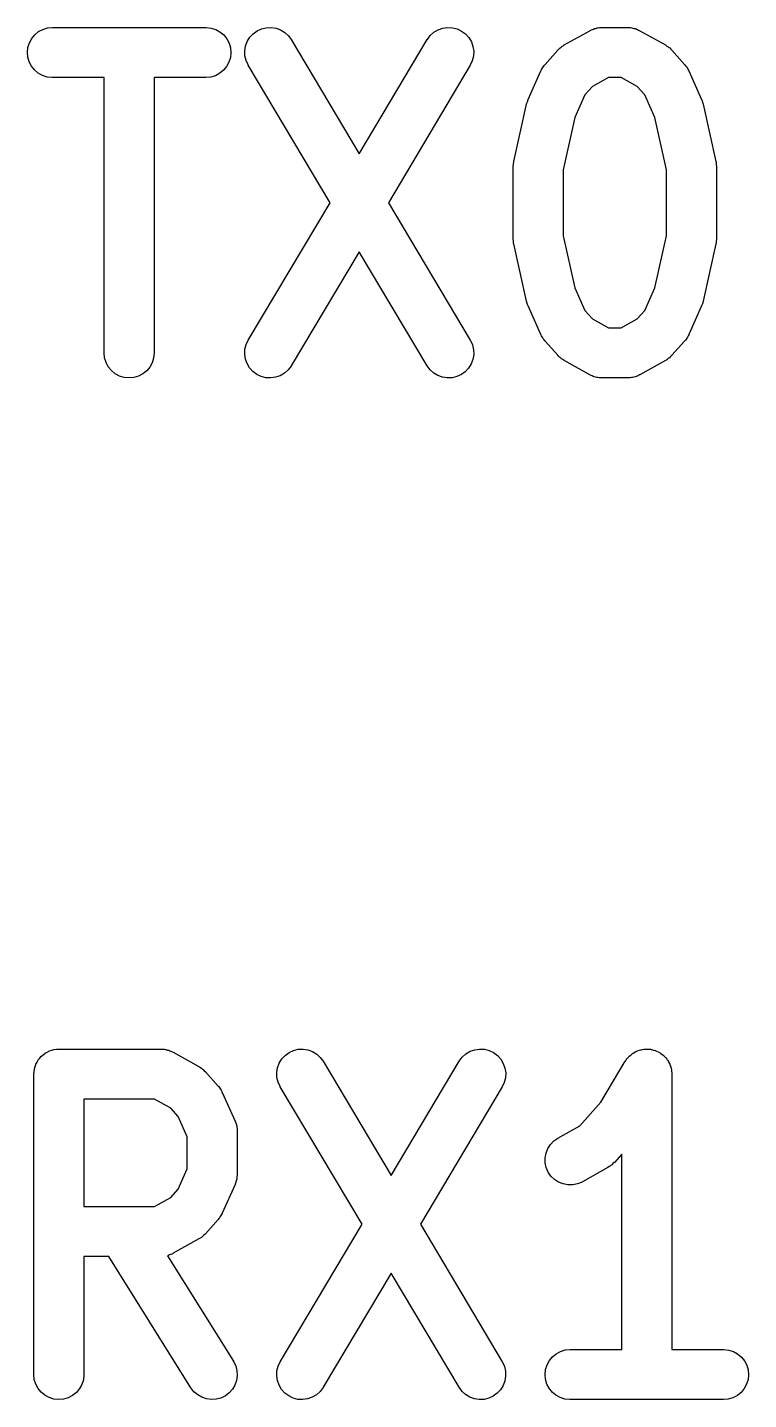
# Model space of a CAD drawing. Header units: millimetres. Extents: x 17 to 402, y -127 to -24.
# Drawn here: x 23.667 to 25.467, y -33.745 to -30.32 of the extents above; entities that cross this region are included whole.
import ezdxf

# ---------------------------------------------------------------- set-up
doc = ezdxf.new("R2010")
doc.units = ezdxf.units.MM
doc.header["$LTSCALE"] = 25.4
doc.layers.add('BLACK', color=7, linetype='CONTINUOUS')

msp = doc.modelspace()

# ---------------------------------------------------------------- linework, layer by layer
at = {"layer": 'BLACK', "linetype": 'Continuous'}
for p, q in [((23.6779, -30.3482), (23.6857, -30.3388)), ((23.6857, -30.3388), (23.6951, -30.3309)), ((23.6951, -30.3309), (23.7059, -30.3253)), ((23.7059, -30.3253), (23.7176, -30.3218)), ((23.7176, -30.3218), (23.7297, -30.3205)), ((23.7297, -30.3205), (24.1126, -30.3205)), ((24.1126, -30.3205), (24.1135, -30.3205)), ((24.1135, -30.3205), (24.1256, -30.322)), ((24.1256, -30.322), (24.1372, -30.3256)), ((24.1372, -30.3256), (24.1479, -30.3314)), ((24.1479, -30.3314), (24.1572, -30.3393)), ((24.1572, -30.3393), (24.1649, -30.3489)), ((24.2223, -30.3451), (24.2306, -30.3362)), ((24.2306, -30.3362), (24.2405, -30.3291)), ((24.2405, -30.3291), (24.2516, -30.324)), ((24.2516, -30.324), (24.2634, -30.3213)), ((24.2634, -30.3213), (24.2756, -30.3207)), ((24.2756, -30.3207), (24.2877, -30.3225)), ((24.2877, -30.3225), (24.2991, -30.3266)), ((24.2991, -30.3266), (24.3096, -30.3329)), ((24.3096, -30.3329), (24.3186, -30.3413)), ((24.3186, -30.3413), (24.3258, -30.351)), ((24.6655, -30.3502), (24.6729, -30.3406)), ((24.6729, -30.3406), (24.682, -30.3324)), ((24.682, -30.3324), (24.6925, -30.3263)), ((24.6925, -30.3263), (24.704, -30.3223)), ((24.704, -30.3223), (24.7161, -30.3205)), ((24.7161, -30.3205), (24.7283, -30.3213)), ((24.7283, -30.3213), (24.7401, -30.3243)), ((24.7401, -30.3243), (24.7511, -30.3296)), ((24.7511, -30.3296), (24.7609, -30.3367)), ((24.7609, -30.3367), (24.7691, -30.3459)), ((25.0073, -30.3642), (25.0711, -30.3286)), ((25.0711, -30.3286), (25.0719, -30.3281)), ((25.0719, -30.3281), (25.0749, -30.3268)), ((25.0749, -30.3268), (25.0778, -30.3253)), ((25.0778, -30.3253), (25.0805, -30.3246)), ((25.0805, -30.3246), (25.0831, -30.3233)), ((25.0831, -30.3233), (25.0863, -30.3228)), ((25.0863, -30.3228), (25.0895, -30.3218)), ((25.0895, -30.3218), (25.0923, -30.3215)), ((25.0923, -30.3215), (25.095, -30.321)), ((25.095, -30.321), (25.0983, -30.3207)), ((25.0983, -30.3207), (25.1016, -30.3205)), ((25.1016, -30.3205), (25.1654, -30.3205)), ((25.1654, -30.3205), (25.1663, -30.3205)), ((25.1663, -30.3205), (25.1696, -30.321)), ((25.1696, -30.321), (25.1729, -30.321)), ((25.1729, -30.321), (25.1756, -30.3215)), ((25.1756, -30.3215), (25.1784, -30.322)), ((25.1784, -30.322), (25.1816, -30.3228)), ((25.1816, -30.3228), (25.1848, -30.3235)), ((25.1848, -30.3235), (25.1874, -30.3248)), ((25.1874, -30.3248), (25.1901, -30.3256)), ((25.1901, -30.3256), (25.1929, -30.3271)), ((25.1929, -30.3271), (25.196, -30.3286)), ((25.196, -30.3286), (25.2598, -30.3642)), ((23.6672, -30.3827), (23.6685, -30.3705)), ((23.6685, -30.3705), (23.6721, -30.3588)), ((23.6721, -30.3588), (23.6779, -30.3482)), ((24.1649, -30.3489), (24.1705, -30.3596)), ((24.1705, -30.3596), (24.174, -30.3713)), ((24.174, -30.3713), (24.1751, -30.3835)), ((24.2097, -30.3792), (24.2117, -30.367)), ((24.2102, -30.3914), (24.2097, -30.3792)), ((24.2117, -30.367), (24.216, -30.3555)), ((24.216, -30.3555), (24.2223, -30.3451)), ((24.3258, -30.351), (24.4954, -30.636)), ((24.4954, -30.636), (24.6651, -30.351)), ((24.6651, -30.351), (24.6655, -30.3502)), ((24.7691, -30.3459), (24.7753, -30.3563)), ((24.7753, -30.3563), (24.7794, -30.368)), ((24.7794, -30.368), (24.7812, -30.3799)), ((24.9593, -30.4129), (24.9912, -30.3771)), ((24.9912, -30.3771), (24.9918, -30.3764)), ((24.9918, -30.3764), (24.9946, -30.3738)), ((24.9946, -30.3738), (24.9973, -30.3713)), ((24.9973, -30.3713), (24.9992, -30.3698)), ((24.9992, -30.3698), (25.0009, -30.3682)), ((25.0009, -30.3682), (25.0042, -30.3665)), ((25.0042, -30.3665), (25.0073, -30.3642)), ((25.2598, -30.3642), (25.2605, -30.3647)), ((25.2605, -30.3647), (25.2636, -30.367)), ((25.2636, -30.367), (25.2669, -30.3687)), ((25.2669, -30.3687), (25.2686, -30.3705)), ((25.2686, -30.3705), (25.2704, -30.3718)), ((25.2704, -30.3718), (25.2731, -30.3746)), ((25.2731, -30.3746), (25.2759, -30.3771)), ((25.2759, -30.3771), (25.3078, -30.4129)), ((23.6683, -30.3947), (23.6672, -30.3827)), ((23.6718, -30.4063), (23.6683, -30.3947)), ((23.6774, -30.4173), (23.6718, -30.4063)), ((24.1702, -30.4074), (24.1644, -30.418)), ((24.1738, -30.3957), (24.1702, -30.4074)), ((24.1751, -30.3835), (24.1738, -30.3957)), ((24.2129, -30.403), (24.2102, -30.3914)), ((24.218, -30.4142), (24.2129, -30.403)), ((24.7776, -30.4041), (24.7725, -30.415)), ((24.7806, -30.3921), (24.7776, -30.4041)), ((24.7812, -30.3799), (24.7806, -30.3921)), ((24.9575, -30.4152), (24.9593, -30.4129)), ((25.3078, -30.4129), (25.3083, -30.4135)), ((23.6851, -30.4267), (23.6774, -30.4173)), ((23.6944, -30.4345), (23.6851, -30.4267)), ((23.7051, -30.4404), (23.6944, -30.4345)), ((23.7167, -30.4442), (23.7051, -30.4404)), ((23.7289, -30.4455), (23.7167, -30.4442)), ((23.7297, -30.4455), (23.7289, -30.4455)), ((23.8587, -30.4455), (23.7297, -30.4455)), ((23.8587, -31.133), (23.8587, -30.4455)), ((24.1126, -30.4455), (23.9836, -30.4455)), ((23.9836, -30.4455), (23.9836, -31.133)), ((24.1247, -30.4444), (24.1126, -30.4455)), ((24.1364, -30.4409), (24.1247, -30.4444)), ((24.1472, -30.435), (24.1364, -30.4409)), ((24.1566, -30.4274), (24.1472, -30.435)), ((24.1644, -30.418), (24.1566, -30.4274)), ((24.2184, -30.415), (24.218, -30.4142)), ((24.4227, -30.7581), (24.2184, -30.415)), ((24.7725, -30.415), (24.5682, -30.7581)), ((24.9169, -30.5003), (24.9488, -30.4289)), ((24.9488, -30.4289), (24.9492, -30.4282)), ((24.9492, -30.4282), (24.9508, -30.4254)), ((24.9508, -30.4254), (24.9521, -30.4226)), ((24.9521, -30.4226), (24.9539, -30.4203)), ((24.9539, -30.4203), (24.9554, -30.4178)), ((24.9554, -30.4178), (24.9575, -30.4152)), ((25.1179, -30.4455), (25.0775, -30.4681)), ((25.1491, -30.4455), (25.1179, -30.4455)), ((25.1896, -30.4681), (25.1491, -30.4455)), ((25.3083, -30.4135), (25.3101, -30.416)), ((25.3101, -30.416), (25.3122, -30.4183)), ((25.3122, -30.4183), (25.3137, -30.4211)), ((25.3137, -30.4211), (25.3154, -30.4234)), ((25.3154, -30.4234), (25.3167, -30.4262)), ((25.3167, -30.4262), (25.3182, -30.4289)), ((25.3182, -30.4289), (25.3501, -30.5003)), ((25.0775, -30.4681), (25.059, -30.4889)), ((25.2081, -30.4889), (25.1896, -30.4681)), ((24.8811, -30.655), (24.913, -30.5123)), ((24.913, -30.5123), (24.9131, -30.512)), ((24.9131, -30.512), (24.9132, -30.5115)), ((24.9131, -30.512), (24.9131, -30.512)), ((24.9131, -30.512), (24.9131, -30.512)), ((24.9132, -30.5115), (24.9151, -30.5059)), ((24.9151, -30.5059), (24.9169, -30.5003)), ((25.059, -30.4889), (25.0336, -30.5455)), ((25.2334, -30.5455), (25.2081, -30.4889)), ((25.3501, -30.5003), (25.3502, -30.5006)), ((25.3502, -30.5006), (25.3502, -30.5006)), ((25.3502, -30.5006), (25.3502, -30.5006)), ((25.3502, -30.5006), (25.3505, -30.5011)), ((25.3505, -30.5011), (25.3522, -30.5067)), ((25.3522, -30.5067), (25.3541, -30.5123)), ((25.3541, -30.5123), (25.386, -30.655)), ((25.0336, -30.5455), (25.0046, -30.6756)), ((25.2625, -30.6756), (25.2334, -30.5455)), ((24.8796, -30.6672), (24.8803, -30.6616)), ((24.8797, -30.6675), (24.8796, -30.6672)), ((24.8796, -30.668), (24.8797, -30.6675)), ((24.8796, -30.6687), (24.8796, -30.668)), ((24.8796, -30.8473), (24.8796, -30.6687)), ((24.8803, -30.6616), (24.881, -30.6558)), ((24.881, -30.6558), (24.8811, -30.6555)), ((24.8811, -30.6555), (24.8811, -30.655)), ((25.0046, -30.6756), (25.0046, -30.8404)), ((25.2625, -30.8404), (25.2625, -30.6756)), ((25.386, -30.655), (25.3862, -30.656)), ((25.3862, -30.656), (25.3862, -30.6563)), ((25.3862, -30.6563), (25.3863, -30.6565)), ((25.3863, -30.6565), (25.3868, -30.6624)), ((25.3868, -30.6624), (25.3875, -30.6682)), ((25.3875, -30.6682), (25.3874, -30.6685)), ((25.3874, -30.6685), (25.3875, -30.6687)), ((25.3875, -30.6687), (25.3875, -30.8473)), ((24.2184, -31.101), (24.4227, -30.7581)), ((24.5682, -30.7581), (24.7725, -31.101)), ((24.8796, -30.8475), (24.8796, -30.8473)), ((24.8796, -30.848), (24.8796, -30.8475)), ((24.8802, -30.8536), (24.8796, -30.848)), ((24.8808, -30.8595), (24.8802, -30.8536)), ((25.0046, -30.8404), (25.0336, -30.9705)), ((25.2334, -30.9705), (25.2625, -30.8404)), ((25.3867, -30.8546), (25.3861, -30.8602)), ((25.3875, -30.8488), (25.3867, -30.8546)), ((25.3875, -30.8483), (25.3874, -30.8486)), ((25.3874, -30.8486), (25.3875, -30.8488)), ((25.3875, -30.8473), (25.3875, -30.8483)), ((24.4954, -30.8803), (24.3258, -31.165)), ((24.6651, -31.165), (24.4954, -30.8803)), ((24.8809, -30.8597), (24.8808, -30.8595)), ((24.8809, -30.86), (24.8809, -30.8597)), ((24.8811, -30.861), (24.8809, -30.86)), ((24.913, -31.0037), (24.8811, -30.861)), ((25.386, -30.861), (25.3541, -31.0037)), ((25.3861, -30.8602), (25.386, -30.8607)), ((25.386, -30.8607), (25.386, -30.861)), ((25.0336, -30.9705), (25.059, -31.0271)), ((25.2081, -31.0271), (25.2334, -30.9705)), ((24.9148, -31.0093), (24.913, -31.0037)), ((24.9166, -31.0149), (24.9148, -31.0093)), ((24.9168, -31.0154), (24.9166, -31.0149)), ((24.9169, -31.0157), (24.9168, -31.0154)), ((24.9168, -31.0154), (24.9168, -31.0154)), ((24.9168, -31.0154), (24.9168, -31.0154)), ((24.9488, -31.0871), (24.9169, -31.0157)), ((25.059, -31.0271), (25.0775, -31.0479)), ((25.1896, -31.0479), (25.2081, -31.0271)), ((25.3501, -31.0157), (25.3182, -31.0871)), ((25.352, -31.0101), (25.3501, -31.0157)), ((25.3538, -31.0048), (25.352, -31.0101)), ((25.354, -31.004), (25.3538, -31.0048)), ((25.3541, -31.0037), (25.354, -31.004)), ((25.354, -31.004), (25.354, -31.004)), ((25.354, -31.004), (25.354, -31.004)), ((25.0775, -31.0479), (25.1179, -31.0706)), ((25.1491, -31.0706), (25.1896, -31.0479)), ((24.9504, -31.0899), (24.9488, -31.0871)), ((24.9517, -31.0926), (24.9504, -31.0899)), ((24.9534, -31.0952), (24.9517, -31.0926)), ((24.9549, -31.0977), (24.9534, -31.0952)), ((24.9569, -31.1), (24.9549, -31.0977)), ((25.1179, -31.0706), (25.1491, -31.0706)), ((25.3132, -31.096), (25.3117, -31.0985)), ((25.315, -31.0934), (25.3132, -31.096)), ((25.3163, -31.0906), (25.315, -31.0934)), ((25.3179, -31.0878), (25.3163, -31.0906)), ((25.3182, -31.0871), (25.3179, -31.0878)), ((24.2097, -31.1361), (24.2103, -31.1239)), ((24.2103, -31.1239), (24.2132, -31.1122)), ((24.2132, -31.1122), (24.2184, -31.101)), ((24.7725, -31.101), (24.7729, -31.1018)), ((24.7729, -31.1018), (24.778, -31.113)), ((24.778, -31.113), (24.7807, -31.1249)), ((24.7807, -31.1249), (24.7812, -31.1371)), ((24.9587, -31.1026), (24.9569, -31.1)), ((24.9593, -31.1033), (24.9587, -31.1026)), ((24.9912, -31.1389), (24.9593, -31.1033)), ((25.3078, -31.1033), (25.2759, -31.1389)), ((25.3096, -31.1008), (25.3078, -31.1033)), ((25.3117, -31.0985), (25.3096, -31.1008)), ((23.8598, -31.1452), (23.8587, -31.133)), ((23.8634, -31.1569), (23.8598, -31.1452)), ((23.8691, -31.1676), (23.8634, -31.1569)), ((23.9786, -31.1577), (23.9727, -31.1683)), ((23.9823, -31.146), (23.9786, -31.1577)), ((23.9836, -31.1338), (23.9823, -31.146)), ((23.9836, -31.133), (23.9836, -31.1338)), ((24.2115, -31.1483), (24.2097, -31.1361)), ((24.2156, -31.1597), (24.2115, -31.1483)), ((24.2218, -31.1701), (24.2156, -31.1597)), ((24.3254, -31.1658), (24.318, -31.1755)), ((24.3258, -31.165), (24.3254, -31.1658)), ((24.6723, -31.1749), (24.6651, -31.165)), ((24.7749, -31.1605), (24.7685, -31.1709)), ((24.7792, -31.149), (24.7749, -31.1605)), ((24.7812, -31.1371), (24.7792, -31.149)), ((24.994, -31.1417), (24.9912, -31.1389)), ((24.9966, -31.1442), (24.994, -31.1417)), ((24.9985, -31.1457), (24.9966, -31.1442)), ((25.0002, -31.1473), (24.9985, -31.1457)), ((25.0035, -31.1493), (25.0002, -31.1473)), ((25.0065, -31.1513), (25.0035, -31.1493)), ((25.0073, -31.1518), (25.0065, -31.1513)), ((25.0711, -31.1876), (25.0073, -31.1518)), ((25.2598, -31.1518), (25.196, -31.1876)), ((25.2629, -31.1498), (25.2598, -31.1518)), ((25.2662, -31.1478), (25.2629, -31.1498)), ((25.2679, -31.1462), (25.2662, -31.1478)), ((25.2698, -31.145), (25.2679, -31.1462)), ((25.2724, -31.1422), (25.2698, -31.145)), ((25.2753, -31.1396), (25.2724, -31.1422)), ((25.2759, -31.1389), (25.2753, -31.1396)), ((23.8768, -31.177), (23.8691, -31.1676)), ((23.8862, -31.1849), (23.8768, -31.177)), ((23.8969, -31.1907), (23.8862, -31.1849)), ((23.9086, -31.1942), (23.8969, -31.1907)), ((23.9207, -31.1955), (23.9086, -31.1942)), ((23.9329, -31.1945), (23.9207, -31.1955)), ((23.9446, -31.1909), (23.9329, -31.1945)), ((23.9554, -31.1854), (23.9446, -31.1909)), ((23.9649, -31.1777), (23.9554, -31.1854)), ((23.9727, -31.1683), (23.9649, -31.1777)), ((24.23, -31.1793), (24.2218, -31.1701)), ((24.2398, -31.1866), (24.23, -31.1793)), ((24.2508, -31.1917), (24.2398, -31.1866)), ((24.2626, -31.1948), (24.2508, -31.1917)), ((24.2748, -31.1955), (24.2626, -31.1948)), ((24.2868, -31.1937), (24.2748, -31.1955)), ((24.2984, -31.1897), (24.2868, -31.1937)), ((24.3089, -31.1836), (24.2984, -31.1897)), ((24.318, -31.1755), (24.3089, -31.1836)), ((24.6813, -31.1831), (24.6723, -31.1749)), ((24.6917, -31.1894), (24.6813, -31.1831)), ((24.7032, -31.1935), (24.6917, -31.1894)), ((24.7153, -31.1955), (24.7032, -31.1935)), ((24.7274, -31.195), (24.7153, -31.1955)), ((24.7393, -31.192), (24.7274, -31.195)), ((24.7504, -31.1869), (24.7393, -31.192)), ((24.7603, -31.1798), (24.7504, -31.1869)), ((24.7685, -31.1709), (24.7603, -31.1798)), ((25.0741, -31.1889), (25.0711, -31.1876)), ((25.077, -31.1904), (25.0741, -31.1889)), ((25.0797, -31.1915), (25.077, -31.1904)), ((25.0823, -31.1925), (25.0797, -31.1915)), ((25.0855, -31.1932), (25.0823, -31.1925)), ((25.0886, -31.1942), (25.0855, -31.1932)), ((25.0914, -31.1945), (25.0886, -31.1942)), ((25.0942, -31.195), (25.0914, -31.1945)), ((25.0975, -31.1953), (25.0942, -31.195)), ((25.1008, -31.1955), (25.0975, -31.1953)), ((25.1016, -31.1955), (25.1008, -31.1955)), ((25.1654, -31.1955), (25.1016, -31.1955)), ((25.1687, -31.1953), (25.1654, -31.1955)), ((25.172, -31.1953), (25.1687, -31.1953)), ((25.1748, -31.1945), (25.172, -31.1953)), ((25.1776, -31.1942), (25.1748, -31.1945)), ((25.1807, -31.1935), (25.1776, -31.1942)), ((25.1839, -31.1927), (25.1807, -31.1935)), ((25.1866, -31.1917), (25.1839, -31.1927)), ((25.1893, -31.1907), (25.1866, -31.1917)), ((25.1922, -31.1892), (25.1893, -31.1907)), ((25.1952, -31.1879), (25.1922, -31.1892)), ((25.196, -31.1876), (25.1952, -31.1879)), ((23.7115, -32.8808), (23.7167, -32.878)), ((23.7167, -32.878), (23.7219, -32.8752)), ((23.7219, -32.8752), (23.7221, -32.8752)), ((23.7221, -32.8752), (23.7223, -32.875)), ((23.7223, -32.875), (23.7279, -32.8734)), ((23.7279, -32.8734), (23.7335, -32.8717)), ((23.7335, -32.8717), (23.7338, -32.8717)), ((23.7338, -32.8717), (23.734, -32.8717)), ((23.734, -32.8717), (23.7398, -32.8712)), ((23.7398, -32.8712), (23.7457, -32.8706)), ((23.7457, -32.8706), (24.0009, -32.8706)), ((24.0009, -32.8706), (24.0018, -32.8706)), ((24.0018, -32.8706), (24.0051, -32.8709)), ((24.0051, -32.8709), (24.0084, -32.8709)), ((24.0084, -32.8709), (24.0111, -32.8717)), ((24.0111, -32.8717), (24.0139, -32.8719)), ((24.0139, -32.8719), (24.017, -32.8729)), ((24.017, -32.8729), (24.0203, -32.8737)), ((24.0203, -32.8737), (24.0229, -32.8747)), ((24.0229, -32.8747), (24.0255, -32.8755)), ((24.0255, -32.8755), (24.0284, -32.8773)), ((24.0284, -32.8773), (24.0314, -32.8785)), ((24.0314, -32.8785), (24.0953, -32.9143)), ((24.3104, -32.8864), (24.3203, -32.879)), ((24.3203, -32.879), (24.3313, -32.874)), ((24.3313, -32.874), (24.3432, -32.8712)), ((24.3432, -32.8712), (24.3554, -32.8706)), ((24.3554, -32.8706), (24.3674, -32.8724)), ((24.3674, -32.8724), (24.3789, -32.8767)), ((24.3789, -32.8767), (24.3893, -32.8831)), ((24.7618, -32.8826), (24.7723, -32.8762)), ((24.7723, -32.8762), (24.7838, -32.8722)), ((24.7838, -32.8722), (24.7959, -32.8706)), ((24.7959, -32.8706), (24.8081, -32.8712)), ((24.8081, -32.8712), (24.8199, -32.8742)), ((24.8199, -32.8742), (24.8309, -32.8795)), ((25.1791, -32.8808), (25.1831, -32.8785)), ((25.1831, -32.8785), (25.187, -32.8762)), ((25.187, -32.8762), (25.1885, -32.8757)), ((25.1885, -32.8757), (25.1899, -32.875)), ((25.1899, -32.875), (25.1943, -32.8737)), ((25.1943, -32.8737), (25.1986, -32.8722)), ((25.1986, -32.8722), (25.2001, -32.8722)), ((25.2001, -32.8722), (25.2016, -32.8717)), ((25.2016, -32.8717), (25.2061, -32.8712)), ((25.2061, -32.8712), (25.2106, -32.8706)), ((25.2106, -32.8706), (25.2122, -32.8706)), ((25.2122, -32.8706), (25.2137, -32.8706)), ((25.2137, -32.8706), (25.2183, -32.8709)), ((25.2183, -32.8709), (25.2228, -32.8712)), ((25.2228, -32.8712), (25.2243, -32.8717)), ((25.2243, -32.8717), (25.2259, -32.8719)), ((25.2259, -32.8719), (25.2302, -32.8732)), ((25.2302, -32.8732), (25.2346, -32.8742)), ((25.2346, -32.8742), (25.236, -32.875)), ((25.236, -32.875), (25.2375, -32.8755)), ((25.2375, -32.8755), (25.2416, -32.8775)), ((25.2416, -32.8775), (25.2456, -32.8795)), ((23.6863, -32.9143), (23.6881, -32.9087)), ((23.6881, -32.9087), (23.6882, -32.9087)), ((23.6882, -32.9085), (23.6911, -32.9032)), ((23.6882, -32.9087), (23.6882, -32.9085)), ((23.6911, -32.9032), (23.6939, -32.8981)), ((23.6939, -32.8981), (23.694, -32.8978)), ((23.694, -32.8978), (23.6941, -32.8978)), ((23.6941, -32.8978), (23.6979, -32.8933)), ((23.6979, -32.8933), (23.7016, -32.8887)), ((23.7016, -32.8887), (23.7018, -32.8884)), ((23.7018, -32.8884), (23.702, -32.8884)), ((23.702, -32.8884), (23.7066, -32.8846)), ((23.7066, -32.8846), (23.7111, -32.8811)), ((23.7111, -32.8811), (23.7113, -32.8808)), ((23.7113, -32.8808), (23.7115, -32.8808)), ((24.2914, -32.9171), (24.2957, -32.9057)), ((24.2957, -32.9057), (24.3021, -32.8953)), ((24.3021, -32.8953), (24.3104, -32.8864)), ((24.3893, -32.8831), (24.3983, -32.8912)), ((24.3983, -32.8912), (24.4056, -32.9011)), ((24.4056, -32.9011), (24.5752, -33.1859)), ((24.5752, -33.1859), (24.7448, -32.9011)), ((24.7448, -32.9011), (24.7453, -32.9004)), ((24.7453, -32.9004), (24.7527, -32.8907)), ((24.7527, -32.8907), (24.7618, -32.8826)), ((24.8309, -32.8795), (24.8407, -32.8869)), ((24.8407, -32.8869), (24.8488, -32.896)), ((24.8488, -32.896), (24.8551, -32.9065)), ((24.8551, -32.9065), (24.8592, -32.9179)), ((25.0989, -33.003), (25.1596, -32.9011)), ((25.1596, -32.9011), (25.16, -32.9004)), ((25.16, -32.9004), (25.161, -32.8991)), ((25.161, -32.8991), (25.1617, -32.8978)), ((25.1617, -32.8978), (25.1647, -32.8943)), ((25.1647, -32.8943), (25.1674, -32.8907)), ((25.1674, -32.8907), (25.1686, -32.8894)), ((25.1686, -32.8894), (25.1696, -32.8884)), ((25.1696, -32.8884), (25.1732, -32.8854)), ((25.1732, -32.8854), (25.1765, -32.8826)), ((25.1765, -32.8826), (25.1779, -32.8818)), ((25.1779, -32.8818), (25.1791, -32.8808)), ((25.2456, -32.8795), (25.2469, -32.8806)), ((25.2469, -32.8806), (25.2482, -32.8813)), ((25.2482, -32.8813), (25.2518, -32.8841)), ((25.2518, -32.8841), (25.2554, -32.8869)), ((25.2554, -32.8869), (25.2565, -32.8879)), ((25.2565, -32.8879), (25.2576, -32.8889)), ((25.2576, -32.8889), (25.2606, -32.8925)), ((25.2606, -32.8925), (25.2636, -32.896)), ((25.2636, -32.896), (25.2644, -32.8973)), ((25.2644, -32.8973), (25.2654, -32.8983)), ((25.2654, -32.8983), (25.2675, -32.9024)), ((25.2675, -32.9024), (25.2699, -32.9065)), ((25.2699, -32.9065), (25.2704, -32.9077)), ((25.2704, -32.9077), (25.2711, -32.9093)), ((25.2711, -32.9093), (25.2724, -32.9136)), ((25.2724, -32.9136), (25.2739, -32.9179)), ((23.6832, -32.9321), (23.6838, -32.9263)), ((23.6832, -32.9326), (23.6832, -32.9321)), ((23.6832, -32.9331), (23.6832, -32.9326)), ((23.6832, -32.9326), (23.6832, -32.9326)), ((23.6832, -32.9326), (23.6832, -32.9326)), ((23.6832, -33.6829), (23.6832, -32.9331)), ((23.6838, -32.9263), (23.6845, -32.9204)), ((23.6845, -32.9199), (23.6863, -32.9143)), ((23.6845, -32.9202), (23.6845, -32.9199)), ((23.6845, -32.9204), (23.6845, -32.9202)), ((24.0953, -32.9143), (24.096, -32.9146)), ((24.096, -32.9146), (24.0991, -32.9169)), ((24.0991, -32.9169), (24.1024, -32.9189)), ((24.1024, -32.9189), (24.1041, -32.9204)), ((24.1041, -32.9204), (24.1059, -32.9217)), ((24.1059, -32.9217), (24.1085, -32.9245)), ((24.1085, -32.9245), (24.1113, -32.927)), ((24.1113, -32.927), (24.1432, -32.9629)), ((24.2895, -32.9291), (24.2914, -32.9171)), ((24.2899, -32.9413), (24.2895, -32.9291)), ((24.2927, -32.9532), (24.2899, -32.9413)), ((24.8604, -32.942), (24.8574, -32.954)), ((24.8592, -32.9179), (24.861, -32.9298)), ((24.861, -32.9298), (24.8604, -32.942)), ((25.2739, -32.9179), (25.2742, -32.9194)), ((25.2742, -32.9194), (25.2746, -32.9209)), ((25.2746, -32.9209), (25.2751, -32.9255)), ((25.2751, -32.9255), (25.2757, -32.9298)), ((25.2757, -32.9298), (25.2756, -32.9316)), ((25.2756, -32.9316), (25.2758, -32.9331)), ((25.2758, -32.9331), (25.2758, -33.6205)), ((24.1432, -32.9629), (24.1438, -32.9634)), ((24.1438, -32.9634), (24.1456, -32.9659)), ((24.1456, -32.9659), (24.1477, -32.9684)), ((24.1477, -32.9684), (24.1492, -32.971)), ((24.1492, -32.971), (24.1509, -32.9735)), ((24.1509, -32.9735), (24.1521, -32.9763)), ((24.1521, -32.9763), (24.1537, -32.9789)), ((24.1537, -32.9789), (24.1856, -33.0505)), ((24.2977, -32.9644), (24.2927, -32.9532)), ((24.2982, -32.9651), (24.2977, -32.9644)), ((24.5025, -33.308), (24.2982, -32.9651)), ((24.8522, -32.9651), (24.648, -33.308)), ((24.8574, -32.954), (24.8522, -32.9651)), ((23.8082, -32.9956), (23.8082, -33.2633)), ((23.9846, -32.9956), (23.8082, -32.9956)), ((24.0251, -33.0182), (23.9846, -32.9956)), ((25.046, -33.0622), (25.0989, -33.003)), ((24.0435, -33.0388), (24.0251, -33.0182)), ((24.066, -33.0893), (24.0435, -33.0388)), ((24.1856, -33.0505), (24.186, -33.0512)), ((24.186, -33.0512), (24.1861, -33.0518)), ((24.1861, -33.0518), (24.1863, -33.052)), ((24.1863, -33.052), (24.1879, -33.0576)), ((24.1879, -33.0576), (24.1897, -33.0629)), ((24.1897, -33.0629), (24.1897, -33.0632)), ((24.1897, -33.0632), (24.1898, -33.0637)), ((24.1898, -33.0637), (24.1904, -33.0693)), ((24.1904, -33.0693), (24.191, -33.0749)), ((24.191, -33.0749), (24.191, -33.0754)), ((24.191, -33.0754), (24.191, -33.0759)), ((24.191, -33.0759), (24.191, -33.1831)), ((24.9913, -33.0929), (25.046, -33.0622)), ((24.066, -33.1696), (24.066, -33.0893)), ((24.9618, -33.1302), (24.9663, -33.1188)), ((24.9663, -33.1188), (24.9729, -33.1086)), ((24.9729, -33.1086), (24.9813, -33.0998)), ((24.9813, -33.0998), (24.9913, -33.0929)), ((24.9596, -33.1422), (24.9618, -33.1302)), ((24.9598, -33.1544), (24.9596, -33.1422)), ((25.1323, -33.1534), (25.1317, -33.1539)), ((25.1508, -33.1325), (25.1323, -33.1534)), ((25.1508, -33.6205), (25.1508, -33.1325)), ((24.0435, -33.2202), (24.066, -33.1696)), ((24.191, -33.1848), (24.1903, -33.1904)), ((24.191, -33.1831), (24.191, -33.1838)), ((24.191, -33.1838), (24.191, -33.1843)), ((24.191, -33.1843), (24.191, -33.1848)), ((24.9623, -33.1663), (24.9598, -33.1544)), ((24.9671, -33.1775), (24.9623, -33.1663)), ((24.974, -33.1876), (24.9671, -33.1775)), ((25.1162, -33.166), (25.0524, -33.2019)), ((25.1193, -33.164), (25.1162, -33.166)), ((25.1226, -33.162), (25.1193, -33.164)), ((25.1243, -33.1605), (25.1226, -33.162)), ((25.1262, -33.1592), (25.1243, -33.1605)), ((25.1289, -33.1564), (25.1262, -33.1592)), ((25.1317, -33.1539), (25.1289, -33.1564)), ((24.0251, -33.2407), (24.0435, -33.2202)), ((24.1856, -33.2085), (24.1537, -33.2798)), ((24.1858, -33.208), (24.1856, -33.2085)), ((24.186, -33.2077), (24.1858, -33.208)), ((24.1877, -33.2024), (24.186, -33.2077)), ((24.1895, -33.197), (24.1877, -33.2024)), ((24.1897, -33.196), (24.1895, -33.1965)), ((24.1895, -33.1965), (24.1895, -33.197)), ((24.1903, -33.1904), (24.1897, -33.196)), ((24.9827, -33.196), (24.974, -33.1876)), ((24.9929, -33.2026), (24.9827, -33.196)), ((25.0043, -33.2072), (24.9929, -33.2026)), ((25.0162, -33.2095), (25.0043, -33.2072)), ((25.0284, -33.2095), (25.0162, -33.2095)), ((25.0404, -33.2069), (25.0284, -33.2095)), ((25.0516, -33.2024), (25.0404, -33.2069)), ((25.0524, -33.2019), (25.0516, -33.2024)), ((23.9846, -33.2633), (24.0251, -33.2407)), ((23.8082, -33.2633), (23.9846, -33.2633)), ((24.1487, -33.2887), (24.1471, -33.2913)), ((24.1504, -33.2862), (24.1487, -33.2887)), ((24.1518, -33.2834), (24.1504, -33.2862)), ((24.1533, -33.2809), (24.1518, -33.2834)), ((24.1537, -33.2798), (24.1533, -33.2809)), ((24.1432, -33.2961), (24.1113, -33.3319)), ((24.1451, -33.2936), (24.1432, -33.2961)), ((24.1471, -33.2913), (24.1451, -33.2936)), ((24.2982, -33.6509), (24.5025, -33.308)), ((24.648, -33.308), (24.8522, -33.6509)), ((24.0953, -33.3446), (24.0314, -33.3804)), ((24.0984, -33.3426), (24.0953, -33.3446)), ((24.1017, -33.3405), (24.0984, -33.3426)), ((24.1034, -33.339), (24.1017, -33.3405)), ((24.1053, -33.3378), (24.1034, -33.339)), ((24.1079, -33.335), (24.1053, -33.3378)), ((24.1107, -33.3324), (24.1079, -33.335)), ((24.1113, -33.3319), (24.1107, -33.3324)), ((23.8706, -33.3883), (23.8082, -33.3883)), ((23.8082, -33.3883), (23.8082, -33.6829)), ((24.0755, -33.7162), (23.8706, -33.3883)), ((24.0194, -33.3855), (24.0166, -33.3863)), ((24.0166, -33.3863), (24.1815, -33.6499)), ((24.022, -33.3845), (24.0194, -33.3855)), ((24.0247, -33.3837), (24.022, -33.3845)), ((24.0276, -33.3822), (24.0247, -33.3837)), ((24.0307, -33.3809), (24.0276, -33.3822)), ((24.0314, -33.3804), (24.0307, -33.3809)), ((24.5752, -33.4302), (24.4056, -33.7149)), ((24.7448, -33.7149), (24.5752, -33.4302)), ((24.9778, -33.6387), (24.9873, -33.6309)), ((24.9873, -33.6309), (24.998, -33.6253)), ((24.998, -33.6253), (25.0097, -33.6217)), ((25.0097, -33.6217), (25.0219, -33.6205)), ((25.0219, -33.6205), (25.1508, -33.6205)), ((25.2758, -33.6205), (25.4048, -33.6205)), ((25.4048, -33.6205), (25.4056, -33.6205)), ((25.4056, -33.6205), (25.4178, -33.622)), ((25.4178, -33.622), (25.4295, -33.6255)), ((25.4295, -33.6255), (25.4401, -33.6314)), ((25.4401, -33.6314), (25.4493, -33.6393)), ((24.1815, -33.6499), (24.182, -33.6507)), ((24.182, -33.6507), (24.1873, -33.6616)), ((24.1873, -33.6616), (24.1903, -33.6735)), ((24.29, -33.6741), (24.293, -33.6621)), ((24.293, -33.6621), (24.2982, -33.6509)), ((24.8522, -33.6509), (24.8527, -33.6517)), ((24.8527, -33.6517), (24.8577, -33.6629)), ((24.8577, -33.6629), (24.8605, -33.6748)), ((24.9607, -33.6705), (24.9643, -33.6588)), ((24.9643, -33.6588), (24.9701, -33.6481)), ((24.9701, -33.6481), (24.9778, -33.6387)), ((25.4493, -33.6393), (25.4572, -33.6489)), ((25.4572, -33.6489), (25.4627, -33.6596)), ((25.4627, -33.6596), (25.466, -33.6713)), ((23.6844, -33.6951), (23.6832, -33.6829)), ((23.6879, -33.7068), (23.6844, -33.6951)), ((23.8068, -33.6961), (23.8031, -33.7076)), ((23.8082, -33.684), (23.8068, -33.6961)), ((23.8082, -33.6829), (23.8082, -33.684)), ((24.1893, -33.6977), (24.1853, -33.7094)), ((24.191, -33.6857), (24.1893, -33.6977)), ((24.1903, -33.6735), (24.191, -33.6857)), ((24.2894, -33.686), (24.29, -33.6741)), ((24.2912, -33.6982), (24.2894, -33.686)), ((24.2953, -33.7096), (24.2912, -33.6982)), ((24.859, -33.6989), (24.8547, -33.7104)), ((24.8609, -33.687), (24.859, -33.6989)), ((24.8605, -33.6748), (24.8609, -33.687)), ((24.9594, -33.6827), (24.9607, -33.6705)), ((24.9605, -33.6946), (24.9594, -33.6827)), ((24.9639, -33.7066), (24.9605, -33.6946)), ((25.466, -33.6956), (25.4622, -33.7073)), ((25.466, -33.6713), (25.4673, -33.6834)), ((25.4673, -33.6834), (25.466, -33.6956)), ((23.6936, -33.7177), (23.6879, -33.7068)), ((23.7013, -33.7271), (23.6936, -33.7177)), ((23.7107, -33.7348), (23.7013, -33.7271)), ((23.7215, -33.7406), (23.7107, -33.7348)), ((23.7799, -33.7353), (23.7691, -33.7411)), ((23.7894, -33.7276), (23.7799, -33.7353)), ((23.7973, -33.7182), (23.7894, -33.7276)), ((23.8031, -33.7076), (23.7973, -33.7182)), ((24.083, -33.7259), (24.0755, -33.7162)), ((24.0922, -33.7337), (24.083, -33.7259)), ((24.1027, -33.7398), (24.0922, -33.7337)), ((24.171, -33.7289), (24.1613, -33.7363)), ((24.1791, -33.7198), (24.171, -33.7289)), ((24.1853, -33.7094), (24.1791, -33.7198)), ((24.3016, -33.72), (24.2953, -33.7096)), ((24.3098, -33.7292), (24.3016, -33.72)), ((24.3195, -33.7365), (24.3098, -33.7292)), ((24.3886, -33.7335), (24.3781, -33.7398)), ((24.3977, -33.7254), (24.3886, -33.7335)), ((24.4051, -33.7157), (24.3977, -33.7254)), ((24.4056, -33.7149), (24.4051, -33.7157)), ((24.7521, -33.7249), (24.7448, -33.7149)), ((24.7611, -33.733), (24.7521, -33.7249)), ((24.7715, -33.7393), (24.7611, -33.733)), ((24.84, -33.7297), (24.8302, -33.737)), ((24.8483, -33.7208), (24.84, -33.7297)), ((24.8547, -33.7104), (24.8483, -33.7208)), ((24.9696, -33.7172), (24.9639, -33.7066)), ((24.9772, -33.7269), (24.9696, -33.7172)), ((24.9866, -33.7345), (24.9772, -33.7269)), ((24.9973, -33.7406), (24.9866, -33.7345)), ((25.4394, -33.735), (25.4284, -33.7409)), ((25.4488, -33.7274), (25.4394, -33.735)), ((25.4566, -33.718), (25.4488, -33.7274)), ((25.4622, -33.7073), (25.4566, -33.718)), ((23.7331, -33.7442), (23.7215, -33.7406)), ((23.7452, -33.7454), (23.7331, -33.7442)), ((23.7574, -33.7444), (23.7452, -33.7454)), ((23.7691, -33.7411), (23.7574, -33.7444)), ((24.1143, -33.7439), (24.1027, -33.7398)), ((24.1264, -33.7454), (24.1143, -33.7439)), ((24.1386, -33.7447), (24.1264, -33.7454)), ((24.1503, -33.7416), (24.1386, -33.7447)), ((24.1613, -33.7363), (24.1503, -33.7416)), ((24.3305, -33.7419), (24.3195, -33.7365)), ((24.3423, -33.7449), (24.3305, -33.7419)), ((24.3545, -33.7454), (24.3423, -33.7449)), ((24.3666, -33.7439), (24.3545, -33.7454)), ((24.3781, -33.7398), (24.3666, -33.7439)), ((24.783, -33.7436), (24.7715, -33.7393)), ((24.795, -33.7454), (24.783, -33.7436)), ((24.8072, -33.7449), (24.795, -33.7454)), ((24.8191, -33.7421), (24.8072, -33.7449)), ((24.8302, -33.737), (24.8191, -33.7421)), ((25.0089, -33.7442), (24.9973, -33.7406)), ((25.021, -33.7454), (25.0089, -33.7442)), ((25.0219, -33.7454), (25.021, -33.7454)), ((25.4048, -33.7454), (25.0219, -33.7454)), ((25.4168, -33.7444), (25.4048, -33.7454)), ((25.4284, -33.7409), (25.4168, -33.7444))]:
    msp.add_line(p, q, dxfattribs=at)

doc.saveas('drawing.dxf')
